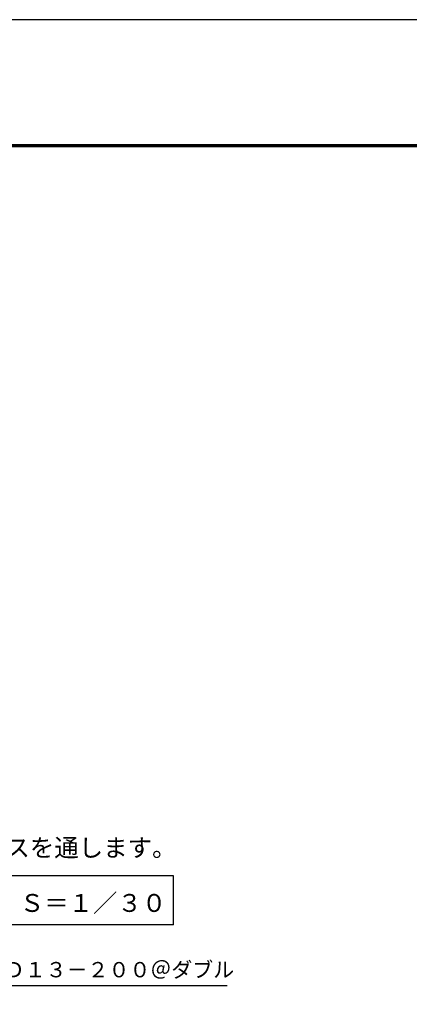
# Model space of a CAD drawing. Units: millimetres, scale not verified. Extents: x -23960 to 8910, y -6308 to 6308.
# Drawn here: x 2419 to 4095, y 2100 to 6308 of the extents above; entities that cross this region are included whole.
import ezdxf
from ezdxf.enums import TextEntityAlignment as Align

# ---------------------------------------------------------------- set-up
doc = ezdxf.new("R2010")
doc.units = ezdxf.units.MM
doc.header["$LTSCALE"] = 30
for name, color, linetype, lineweight in [('0-2_製作', 3, 'Continuous', 25), ('0-F_文字', 3, 'Continuous', 25), ('1-4_図面枠', 7, 'Continuous', 25), ('1-5_Axis_waku', 7, 'Continuous', 25)]:
    doc.layers.add(name, color=color, linetype=linetype, lineweight=lineweight)
doc.styles.add('ＭＳ ゴシック', font='')
doc.styles.get('ＭＳ ゴシック').set_extended_font_data('MS Gothic')

msp = doc.modelspace()

# ---------------------------------------------------------------- linework, layer by layer
at = {"layer": '0-2_製作', "color": 2}
msp.add_line((2141.35, 2151.8), (3311.35, 2151.8), dxfattribs=at)
at = {"layer": '0-F_文字'}
for p, q in [((3080.57, 2622.78), (-98.97, 2622.78)), ((3080.57, 2412.77), (3080.57, 2622.78)), ((3080.57, 2412.77), (-98.97, 2412.77))]:
    msp.add_line(p, q, dxfattribs=at)
at = {"layer": '1-4_図面枠'}
msp.add_lwpolyline([(-8910, -6307.5), (-8910, 6307.5), (8910, 6307.5), (8910, -6307.5)], close=True, dxfattribs=at)
at = {"layer": '1-5_Axis_waku'}
for p, q in [((-7778.4, 5769.9), (8408.4, 5769.9)), ((-7777.8, 5769.3), (8407.8, 5769.3)), ((-7777.2, 5768.7), (8407.2, 5768.7)), ((-7776.6, 5768.1), (8406.6, 5768.1)), ((-7776, 5767.5), (8406, 5767.5)), ((-7775.4, 5766.9), (8405.4, 5766.9)), ((-7774.8, 5766.3), (8404.8, 5766.3)), ((-7774.2, 5765.7), (8404.2, 5765.7)), ((-7773.6, 5765.1), (8403.6, 5765.1)), ((-7773, 5764.5), (8403, 5764.5)), ((-7772.4, 5763.9), (8402.4, 5763.9)), ((-7771.8, 5763.3), (8401.8, 5763.3)), ((-7771.2, 5762.7), (8401.2, 5762.7)), ((-7770.6, 5762.1), (8400.6, 5762.1)), ((-7770, 5761.5), (8400, 5761.5))]:
    msp.add_line(p, q, dxfattribs=at)

# ---------------------------------------------------------------- texts
at = {"layer": '0-2_製作', "color": 4, "style": 'ＭＳ ゴシック'}
msp.add_text('主筋Ｄ１３－２００＠ダブル', height=65.98, dxfattribs=at).set_placement((2171.35, 2166.8), align=Align.BOTTOM_LEFT)
at = {"layer": '0-F_文字', "color": 4, "style": 'ＭＳ ゴシック'}
for s, p in [('※PF22については、リン除去装置内部より付属のホースを通します。', (-161.03, 2682.74)), ('Ｓ＝１／３０', (2419.84, 2445.03))]:
    msp.add_text(s, height=76.98, dxfattribs=at).set_placement(p, align=Align.BOTTOM_LEFT)

doc.saveas('drawing.dxf')
